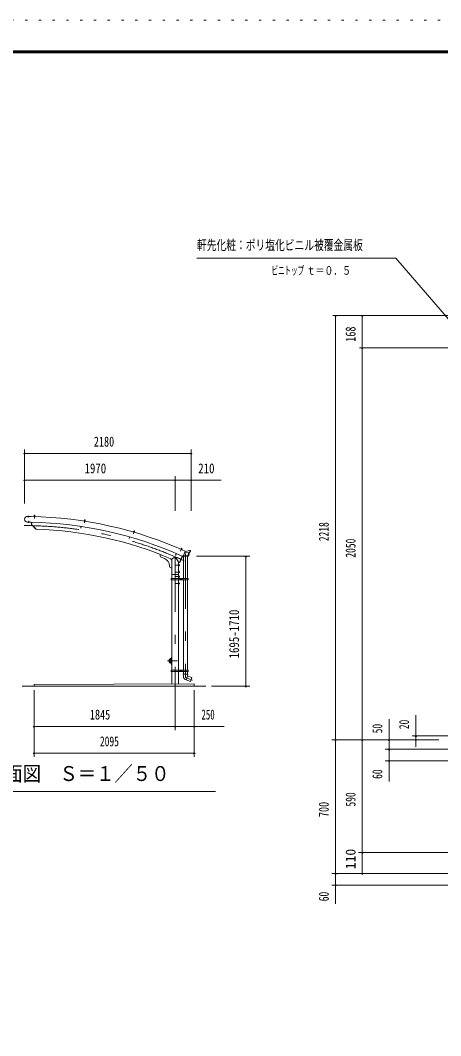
# Model space of a CAD drawing. Units: millimetres, scale not verified. Extents: x -25848 to 25858, y -10500 to 10500.
# Drawn here: x 10135 to 15634, y -2775 to 10500 of the extents above; entities that cross this region are included whole.
import ezdxf
from ezdxf.enums import TextEntityAlignment as Align

# ---------------------------------------------------------------- set-up
doc = ezdxf.new("R2010")
doc.units = ezdxf.units.MM
doc.header["$LTSCALE"] = 60
doc.linetypes.add('USER3', pattern=[24, 12, -5, 2, -5])
doc.linetypes.add('USER4', pattern=[3, 0.5, -2.5])
for name, color, linetype, lineweight in [('0-2_1-05BOLD', 7, 'Continuous', 18), ('0-3_1-25CENTER', 3, 'USER3', 18), ('0-4_1-45THIN', 4, 'Continuous', 18), ('0-5_1-55DIM', 3, 'Continuous', 18), ('0-A_2-52DIM', 3, 'Continuous', 18), ('0-C_F-F', 5, 'Continuous', 18), ('0-D_F-E_J_ADD', 5, 'USER4', 18)]:
    doc.layers.add(name, color=color, linetype=linetype, lineweight=lineweight)
doc.styles.add('ＭＳ ゴシック', font='')
doc.styles.get('ＭＳ ゴシック').set_extended_font_data('MS Gothic')

msp = doc.modelspace()

# ---------------------------------------------------------------- linework, layer by layer
at = {"layer": '0-2_1-05BOLD'}
for p, q in [((10229.5, 4014.24), (10276.19, 4013.3)), ((10276.2, 4013.8), (10229.51, 4014.74)), ((10276.2, 4013.8), (10276.18, 4012.7)), ((10315, 4014.95), (10327.5, 4014.62)), ((10315.44, 4013.44), (10315.39, 4011.84)), ((10316.48, 4019.91), (10326.28, 4019.65)), ((10318.48, 4019.36), (10318.36, 4014.86)), ((10318.38, 4019.86), (10318.6, 4028.01)), ((10324.6, 4027.85), (10318.6, 4028.01)), ((10324.25, 4019.2), (10324.13, 4014.71)), ((10324.38, 4019.7), (10324.6, 4027.85)), ((10326.28, 4019.65), (10327.14, 4019.12)), ((10326.98, 4013.13), (10326.94, 4011.53)), ((10327.14, 4019.12), (10327.02, 4014.63)), ((10327.5, 4014.62), (10327.45, 4013.12)), ((10227.97, 3938.15), (10274.66, 3937.22)), ((10227.98, 3938.65), (10274.67, 3937.72)), ((10274.67, 3937.71), (10274.66, 3937.22)), ((10281.47, 3937.58), (10280.85, 3906.26)), ((10337.19, 3847.62), (10280.85, 3906.26)), ((10284.67, 3937.52), (10284.07, 3907.53)), ((10342.32, 3846.89), (10284.07, 3907.53)), ((10339.5, 3849.84), (10337.19, 3847.62)), ((10928.74, 3883.22), (10925.48, 3861.46)), ((10925.48, 3861.46), (10928.65, 3860.99)), ((10931.91, 3882.74), (10928.65, 3860.99)), ((10971.93, 3955.64), (10971.7, 3954.16)), ((10971.7, 3954.16), (10984.05, 3952.22)), ((10972.17, 3954.08), (10971.92, 3952.5)), ((10971.92, 3952.5), (10983.33, 3950.71)), ((10971.93, 3955.64), (10984.28, 3953.7)), ((10973.1, 3960), (10972.41, 3955.56)), ((10974.04, 3960.37), (10973.1, 3960)), ((10975.95, 3959.56), (10975.26, 3955.12)), ((10975.92, 3960.07), (10977.18, 3968.12)), ((10983.11, 3967.19), (10977.18, 3968.12)), ((10981.66, 3958.66), (10980.96, 3954.22)), ((10981.85, 3959.14), (10983.11, 3967.19)), ((10983.58, 3952.29), (10983.33, 3950.71)), ((10984.28, 3953.7), (10984.05, 3952.22)), ((11563.67, 3746.13), (11557.64, 3724.98)), ((11557.64, 3724.98), (11560.71, 3724.1)), ((11566.74, 3745.26), (11560.71, 3724.1)), ((11615.8, 3812.4), (11615.38, 3810.96)), ((11615.38, 3810.96), (11627.38, 3807.45)), ((11615.84, 3810.83), (11615.39, 3809.29)), ((11615.39, 3809.29), (11626.47, 3806.05)), ((11618.5, 3816.82), (11627.91, 3814.07)), ((11620.29, 3815.77), (11619.03, 3811.46)), ((11620.33, 3816.29), (11622.61, 3824.11)), ((11623.85, 3824.79), (11622.61, 3824.11)), ((11628.37, 3822.43), (11622.61, 3824.11)), ((11627.69, 3823.67), (11623.85, 3824.79)), ((11625.83, 3814.15), (11624.57, 3809.84)), ((11626.08, 3814.61), (11628.37, 3822.43)), ((11626.92, 3807.59), (11626.47, 3806.05)), ((11628.6, 3813.34), (11627.34, 3809.03)), ((11628.37, 3822.43), (11627.69, 3823.67)), ((11627.91, 3814.07), (11628.6, 3813.34)), ((12235.76, 3586.06), (12235.12, 3584.59)), ((12235.12, 3584.59), (12245.69, 3579.95)), ((12235.93, 3587.62), (12235.33, 3586.25)), ((12235.33, 3586.25), (12246.77, 3581.23)), ((12235.93, 3587.62), (12247.37, 3582.6)), ((12238.17, 3591.55), (12236.36, 3587.43)), ((12239.17, 3591.66), (12238.17, 3591.55)), ((12240.81, 3590.39), (12239.01, 3586.27)), ((12240.91, 3590.89), (12244.19, 3598.36)), ((12245.5, 3598.87), (12244.19, 3598.36)), ((12249.68, 3595.95), (12244.19, 3598.36)), ((12246.1, 3588.07), (12244.29, 3583.95)), ((12249.17, 3597.26), (12245.5, 3598.87)), ((12246.41, 3588.48), (12249.68, 3595.95)), ((12249.68, 3595.95), (12249.17, 3597.26)), ((11965.89, 3517.89), (12115.89, 3457.25)), ((11965.89, 3517.89), (11965.89, 3499.02)), ((11978.4, 3480.48), (12023.37, 3462.29)), ((12160.44, 3486.67), (12115.89, 3457.25)), ((12115.89, 3457.25), (12115.89, 3202.67)), ((12204.99, 3418.49), (12160.44, 3486.67)), ((12175.71, 3528.6), (12167.01, 3508.39)), ((12167.01, 3508.39), (12169.95, 3507.13)), ((12178.65, 3527.34), (12169.95, 3507.13)), ((12258.02, 3490.79), (12224.02, 3411.8)), ((12246.34, 3581.42), (12245.69, 3579.95)), ((12247.37, 3582.6), (12246.77, 3581.23)), ((12251.46, 3495.79), (12256.97, 3493.42)), ((12258.52, 3495.59), (12262.65, 3492.37)), ((12261.12, 3496.48), (12263.44, 3494.67)), ((12327.44, 3494.67), (12263.44, 3494.67)), ((12330.25, 3500.67), (12266.59, 3500.67)), ((12267.94, 3492.37), (12267.94, 3202.67)), ((12293.38, 3558.68), (12268.64, 3503.99)), ((12283.56, 3536.97), (12341.66, 3540.95)), ((12322.94, 3492.37), (12322.94, 3202.67)), ((12336.44, 3501.67), (12327.44, 3494.67)), ((12335.55, 3540.53), (12330.25, 3500.67)), ((12341.66, 3540.95), (12336.44, 3501.67)), ((12351.69, 3543.64), (12341.66, 3540.95)), ((12353.77, 3541.82), (12343.74, 3539.13)), ((12353.82, 3559.67), (12351.69, 3543.64)), ((12355.84, 3557.37), (12353.77, 3541.82)), ((12360.44, 3559.67), (12353.82, 3559.67)), ((12362.74, 3557.37), (12355.84, 3557.37)), ((12360.44, 3559.67), (12360.44, 3569.67)), ((12362.74, 3557.37), (12362.74, 3569.67)), ((12085.89, 3369.58), (12085.89, 3362.86)), ((12098.39, 3344.32), (12115.89, 3337.25)), ((12204.99, 3418.49), (12204.99, 3202.67)), ((12206.99, 3387.17), (12204.99, 3387.17)), ((12206.99, 3366.17), (12204.99, 3366.17)), ((12206.99, 3387.17), (12206.99, 3366.17)), ((12213.09, 3386.49), (12206.99, 3386.49)), ((12213.09, 3381.58), (12206.99, 3381.58)), ((12213.09, 3371.76), (12206.99, 3371.76)), ((12213.09, 3366.86), (12206.99, 3366.86)), ((12213.99, 3384.92), (12213.09, 3386.49)), ((12108.19, 3202.67), (12330.64, 3202.67)), ((12108.19, 3194.67), (12114.29, 3194.67)), ((12114.29, 3202.67), (12114.29, 3186.67)), ((12115.89, 3256.67), (12204.99, 3256.67)), ((12115.89, 3186.67), (12115.89, 2002.67)), ((12206.99, 3297.17), (12204.99, 3297.17)), ((12206.99, 3216.17), (12204.99, 3216.17)), ((12204.99, 2002.67), (12204.99, 3186.67)), ((12206.59, 3202.67), (12206.59, 3186.67)), ((12213.09, 3291.58), (12206.99, 3291.58)), ((12213.09, 3281.76), (12206.99, 3281.76)), ((12213.09, 3276.86), (12206.99, 3276.86)), ((12213.09, 3236.49), (12206.99, 3236.49)), ((12213.09, 3231.58), (12206.99, 3231.58)), ((12213.09, 3221.76), (12206.99, 3221.76)), ((12213.09, 3216.85), (12206.99, 3216.85)), ((12213.99, 3278.42), (12213.09, 3276.86)), ((12213.99, 3234.92), (12213.09, 3236.49)), ((12213.99, 3218.42), (12213.09, 3216.85)), ((12213.99, 3294.92), (12213.99, 3278.42)), ((12213.99, 3218.42), (12213.99, 3234.92)), ((12231.47, 3197.56), (12236.47, 3200.44)), ((12236.47, 3200.44), (12241.47, 3197.56)), ((12236.47, 3188.9), (12241.47, 3191.78)), ((12241.47, 3197.56), (12241.47, 3191.78)), ((12266.34, 3202.67), (12266.34, 3186.67)), ((12267.94, 3186.67), (12267.94, 2002.67)), ((12322.94, 3186.67), (12322.94, 2002.67)), ((12324.54, 3202.67), (12324.54, 3186.67)), ((12324.54, 3194.67), (12330.64, 3194.67)), ((12330.64, 3202.67), (12330.64, 3186.67)), ((12206.99, 3126.17), (12204.99, 3126.17)), ((12213.09, 3146.49), (12206.99, 3146.49)), ((12213.09, 3141.58), (12206.99, 3141.58)), ((12213.09, 3131.76), (12206.99, 3131.76)), ((12213.99, 3144.92), (12213.09, 3146.49)), ((12213.99, 3128.42), (12213.99, 3144.92)), ((12112.44, 2157.67), (12115.89, 2157.67)), ((12108.19, 2002.67), (12108.19, 1986.67)), ((12108.19, 1994.67), (12114.29, 1994.67)), ((12112.44, 2091.67), (12115.89, 2091.67)), ((12114.29, 2002.67), (12114.29, 1986.67)), ((12206.59, 2002.67), (12206.59, 1986.67)), ((12231.47, 1997.56), (12231.47, 1991.78)), ((12231.47, 1991.78), (12236.47, 1988.9)), ((12236.47, 1988.9), (12241.47, 1991.78)), ((12241.47, 1997.56), (12241.47, 1991.78)), ((12266.34, 2002.67), (12266.34, 1986.67)), ((12324.54, 2002.67), (12324.54, 1986.67)), ((12324.54, 1994.67), (12330.64, 1994.67)), ((12108.19, 1986.67), (12330.64, 1986.67)), ((12115.89, 1986.67), (12115.89, 1823.27)), ((12204.99, 1986.67), (12204.99, 1823.69)), ((12266.44, 1949.76), (12324.44, 1949.76)), ((12268.2, 1923.97), (12266.44, 1949.76)), ((12267.94, 1986.67), (12267.94, 1949.76)), ((12322.94, 1927.76), (12304.13, 1876.08)), ((12304.41, 1875.98), (12360.51, 1855.56)), ((12322.94, 1986.67), (12322.94, 1949.76)), ((12324.44, 1949.76), (12322.94, 1927.76)), ((10160.44, 1794.67), (12560.44, 1794.67)), ((12410.44, 1824.67), (10315.44, 1814.67)), ((10315.44, 1794.67), (10315.44, 1814.67)), ((12410.44, 1824.67), (12410.44, 1794.67))]:
    msp.add_line(p, q, dxfattribs=at)
for points in [[(10315, 4014.95), (10314.96, 4013.45), (10327.45, 4013.12)], [(10316.48, 4019.91), (10315.6, 4019.43), (10315.48, 4014.94)], [(10324.6, 4027.85), (10323.63, 4028.87), (10319.63, 4028.98), (10318.6, 4028.01)], [(10974.04, 3960.37), (10983.72, 3958.85), (10984.51, 3958.21), (10983.81, 3953.77)], [(10983.11, 3967.19), (10982.28, 3968.34), (10978.33, 3968.96), (10977.18, 3968.12)], [(11615.8, 3812.4), (11627.8, 3808.89), (11627.38, 3807.45)], [(11618.5, 3816.82), (11617.52, 3816.58), (11616.26, 3812.27)], [(12239.17, 3591.66), (12248.15, 3587.72), (12248.74, 3586.91), (12246.94, 3582.79)], [(12251.46, 3495.79), (12215.88, 3413.12), (12221.39, 3410.75)], [(12343.74, 3539.13), (12338.6, 3500.44), (12328.23, 3492.37), (12262.65, 3492.37)], [(12362.74, 3569.67), (12353.84, 3569.67), (12291.57, 3554.67)], [(12213.99, 3384.92), (12213.99, 3368.42), (12213.09, 3366.86)], [(12108.19, 3202.67), (12108.19, 3186.67), (12330.64, 3186.67)], [(12206.99, 3297.17), (12206.99, 3276.17), (12204.99, 3276.17)], [(12206.99, 3216.17), (12206.99, 3237.17), (12204.99, 3237.17)], [(12213.99, 3294.92), (12213.09, 3296.49), (12206.99, 3296.49)], [(12231.47, 3197.56), (12231.47, 3191.78), (12236.47, 3188.9)], [(12206.99, 3126.17), (12206.99, 3147.17), (12204.99, 3147.17)], [(12213.99, 3128.42), (12213.09, 3126.86), (12206.99, 3126.86)], [(12108.19, 2002.67), (12330.64, 2002.67), (12330.64, 1986.67)], [(12231.47, 1997.56), (12236.47, 2000.44), (12241.47, 1997.56)], [(12322.94, 1927.76), (12379.32, 1907.24), (12360.51, 1855.56)]]:
    msp.add_lwpolyline(points, dxfattribs=at)
for centre, radius in [((12236.47, 3194.67), 6.25), ((12236.47, 3194.67), 4.9), ((12236.47, 1994.67), 6.25), ((12236.47, 1994.67), 4.9)]:
    msp.add_circle(centre, radius, dxfattribs=at)
for centre, radius, start, end in [((10228.74, 3976.44), 38.3, 88.854, 268.854), ((10228.74, 3976.44), 37.8, 88.854, 268.854), ((10183.78, -1106.02), 5119.55, 65.66528, 88.9659), ((10316.99, 4017.58), 2.32, 49.93085, 88.46228), ((10321.15, 4011.28), 8.51, 68.63316, 108.29361), ((10325.65, 4017.35), 2.32, 88.46228, 127.00851), ((10183.78, -1106.02), 5044.55, 65.80466, 88.96758), ((10974.25, 3957.99), 2.32, 42.54817, 81.07961), ((10977.56, 3951.2), 8.51, 61.25049, 100.91093), ((10982.8, 3956.65), 2.32, 81.07961, 119.62584), ((10183.78, -1106.02), 4955.45, 67.05199, 88.16658), ((11618.4, 3814.44), 2.32, 35.1655, 73.69695), ((11620.82, 3807.28), 8.51, 53.86781, 93.52827), ((11626.71, 3812.01), 2.32, 73.69695, 112.24318), ((12238.76, 3589.31), 2.32, 27.78282, 66.31427), ((12240.24, 3581.9), 8.51, 46.48515, 86.1456), ((12246.7, 3585.83), 2.32, 66.31427, 104.8605), ((11985.89, 3499.02), 20, 180, 247.98738), ((11985.89, 3369.58), 100, 0, 67.98738), ((12115.89, 3457.25), 10, 157.98738, 270), ((12254.98, 3510.17), 15, 245.66849, 335.66833), ((12256.18, 3491.58), 2, 336.71333, 66.71333), ((12105.89, 3362.86), 20, 180, 247.98738), ((10183.78, -1106.02), 4955.45, 65.78831, 65.92853), ((12210.21, 3384.03), 3.78, 319.57169, 0), ((12200.21, 3376.67), 13.78, 339.1357, 20.8643), ((12210.21, 3369.31), 3.78, 0, 40.43115), ((12222.18, 3412.59), 2, 246.71333, 336.71333), ((12210.21, 3294.03), 3.78, 319.57169, 0), ((12200.21, 3286.67), 13.78, 339.1357, 20.8643), ((12210.21, 3279.31), 3.78, 0, 40.43115), ((12210.21, 3234.03), 3.78, 319.56883, 0), ((12200.21, 3226.67), 13.78, 339.13568, 20.86429), ((12210.21, 3219.31), 3.78, 0, 40.4283), ((12210.21, 3144.03), 3.78, 319.56883, 0), ((12200.21, 3136.67), 13.78, 339.13568, 20.86429), ((12210.21, 3129.31), 3.78, 0, 40.4283), ((12112.44, 2124.67), 33, 90, 270), ((12112.44, 2124.67), 22.5, 81.18303, 278.81697), ((12111.29, 2124.67), 21.35, 77.56236, 282.43764), ((12111.29, 2124.67), 19.05, 76.03204, 283.96796), ((12323.07, 1927.72), 55, 183.90576, 250.16731)]:
    msp.add_arc(centre, radius, start, end, dxfattribs=at)
at = {"layer": '0-3_1-25CENTER'}
for p, q in [((10238.38, 4023.16), (10237.88, 3998.17)), ((10321.7, 4031.68), (10320.53, 3988.17)), ((10244.5, 3929.22), (10245, 3954.22)), ((10980.73, 3971.36), (10973.98, 3928.37)), ((11626.54, 3826.87), (11614.33, 3785.09)), ((12248.44, 3600.59), (12230.95, 3560.73)), ((12160.44, 3486.67), (12160.44, 1425.98)), ((12295.44, 3527.89), (12295.44, 1908.51)), ((12223.99, 3376.67), (12166.99, 3376.67)), ((12223.99, 3286.67), (12166.99, 3286.67)), ((12223.99, 3226.67), (12166.99, 3226.67)), ((12223.97, 3194.67), (12248.97, 3194.67)), ((12236.47, 3207.17), (12236.47, 3182.17)), ((12223.99, 3136.67), (12166.99, 3136.67)), ((12062.44, 2124.67), (12192.44, 2124.67)), ((12112.44, 2174.67), (12112.44, 2074.67)), ((12223.97, 1994.67), (12248.97, 1994.67)), ((12236.47, 2007.17), (12236.47, 1982.17)), ((12295.44, 1908.51), (12388.71, 1874.56))]:
    msp.add_line(p, q, dxfattribs=at)
msp.add_arc((10183.78, -1106.02), 5000, 65.24121, 90, dxfattribs=at)
at = {"layer": '0-4_1-45THIN'}
for p, q in [((10319.18, 4019.84), (10319.42, 4028.79)), ((10323.58, 4019.72), (10323.82, 4028.67)), ((10976.71, 3959.95), (10978.1, 3968.79)), ((10981.06, 3959.27), (10982.45, 3968.11)), ((11621.09, 3816.07), (11623.6, 3824.65)), ((11625.32, 3814.83), (11627.83, 3823.42)), ((12241.65, 3590.57), (12245.24, 3598.77)), ((12245.67, 3588.81), (12249.27, 3597))]:
    msp.add_line(p, q, dxfattribs=at)
at = {"layer": '0-5_1-55DIM'}
for p, q in [((10200.44, 4838.67), (10180.44, 4838.67)), ((10190.44, 4888.67), (10190.44, 4181.84)), ((10190.44, 4838.67), (12370.44, 4838.67)), ((12380.44, 4838.67), (12360.44, 4838.67)), ((12370.44, 4888.67), (12370.44, 4088.67)), ((12160.44, 4538.67), (12160.44, 4088.67)), ((10200.44, 4488.67), (10180.44, 4488.67)), ((10190.44, 4488.67), (12160.44, 4488.67)), ((12170.44, 4488.67), (12150.44, 4488.67)), ((12160.44, 4488.67), (12370.44, 4488.67)), ((12380.44, 4488.67), (12360.44, 4488.67)), ((12370.44, 4488.67), (12762.94, 4488.67)), ((12439.37, 3494.67), (13135.44, 3494.67)), ((13095.44, 3494.67), (13075.44, 3494.67)), ((13085.44, 1794.67), (13085.44, 3494.67)), ((10315.44, 869.67), (10315.44, 1744.67)), ((12410.44, 869.67), (12410.44, 1744.67)), ((12635.44, 1794.67), (13135.44, 1794.67)), ((13095.44, 1794.67), (13075.44, 1794.67)), ((12160.44, 1219.67), (12160.44, 1519.67)), ((10325.44, 1269.67), (10305.44, 1269.67)), ((10315.44, 1269.67), (12160.44, 1269.67)), ((12170.44, 1269.67), (12150.44, 1269.67)), ((12160.44, 1269.67), (12410.44, 1269.67)), ((12420.44, 1269.67), (12400.44, 1269.67)), ((12410.44, 1269.67), (12802.94, 1269.67)), ((10325.44, 919.67), (10305.44, 919.67)), ((10315.44, 919.67), (12410.44, 919.67)), ((12420.44, 919.67), (12400.44, 919.67)), ((9687.94, 419.67), (12687.94, 419.67))]:
    msp.add_line(p, q, dxfattribs=at)
for centre in [(10190.44, 4838.67), (12370.44, 4838.67), (10190.44, 4488.67), (12160.44, 4488.67), (12370.44, 4488.67), (13085.44, 3494.67), (13085.44, 1794.67), (10315.44, 1269.67), (12160.44, 1269.67), (12410.44, 1269.67), (10315.44, 919.67), (12410.44, 919.67)]:
    msp.add_arc(centre, 10, 180, 0, dxfattribs=at)
at = {"layer": '0-A_2-52DIM'}
for p, q in [((15046.37, 7389.93), (12446.37, 7389.93)), ((15046.37, 7389.93), (15734.5, 6592.25)), ((15792.12, 6639.93), (14221.37, 6639.93)), ((14268.87, 6639.93), (14248.87, 6639.93)), ((14258.87, 6639.93), (14258.87, -1050.07)), ((14618.87, 6639.93), (14598.87, 6639.93)), ((14608.87, 6639.93), (14608.87, -655.07)), ((16039.74, 6219.93), (14571.37, 6219.93)), ((14618.87, 6219.93), (14598.87, 6219.93)), ((14958.87, 1364.93), (14958.87, 549.93)), ((15308.87, 1002.84), (15308.87, 1414.93)), ((15608.87, 1094.93), (14208.87, 1094.93)), ((14268.87, 1094.93), (14248.87, 1094.93)), ((14618.87, 1094.93), (14598.87, 1094.93)), ((14968.87, 1094.93), (14948.87, 1094.93)), ((15983.87, 1144.93), (15258.87, 1144.93)), ((15318.87, 1144.93), (15298.87, 1144.93)), ((15318.87, 1094.93), (15298.87, 1094.93)), ((15983.87, 969.93), (14908.87, 969.93)), ((14968.87, 969.93), (14948.87, 969.93)), ((15983.87, 819.93), (14908.87, 819.93)), ((14968.87, 819.93), (14948.87, 819.93)), ((20484.99, -380.07), (14558.87, -380.07)), ((14618.87, -380.07), (14598.87, -380.07)), ((19221.37, -655.07), (14208.87, -655.07)), ((14268.87, -655.07), (14248.87, -655.07)), ((14618.87, -655.07), (14598.87, -655.07)), ((19221.37, -805.07), (14208.87, -805.07)), ((14268.87, -805.07), (14248.87, -805.07))]:
    msp.add_line(p, q, dxfattribs=at)
for centre in [(14258.87, 6639.93), (14608.87, 6639.93), (14608.87, 6219.93), (14258.87, 1094.93), (14608.87, 1094.93), (14958.87, 1094.93), (15308.87, 1144.93), (15308.87, 1094.93), (14958.87, 969.93), (14958.87, 819.93), (14608.87, -380.07), (14258.87, -655.07), (14608.87, -655.07), (14258.87, -805.07)]:
    msp.add_arc(centre, 10, 180, 0, dxfattribs=at)
at = {"layer": '0-C_F-F'}
for p, q in [((-3342.22, 10100), (25357.78, 10100)), ((-3339.72, 10097.5), (25355.28, 10097.5)), ((-3337.22, 10095), (25352.78, 10095)), ((-3334.72, 10092.5), (25350.28, 10092.5)), ((-3332.22, 10090), (25347.78, 10090)), ((-3329.72, 10087.5), (25345.28, 10087.5)), ((-3327.22, 10085), (25342.78, 10085)), ((-3324.72, 10082.5), (25340.28, 10082.5)), ((-3322.22, 10080), (25337.78, 10080)), ((-3319.72, 10077.5), (25335.28, 10077.5)), ((-3317.22, 10075), (25332.78, 10075))]:
    msp.add_line(p, q, dxfattribs=at)
at = {"layer": '0-D_F-E_J_ADD'}
msp.add_lwpolyline([(-3842.22, -10500), (-3842.22, 10500), (25857.78, 10500)], dxfattribs=at)

# ---------------------------------------------------------------- texts
at = {"layer": '0-5_1-55DIM', "color": 7, "style": 'ＭＳ ゴシック'}
for s, height, width, p in [('2180', 130.2, 0.75, (11097.41, 4888.67)), ('1970', 130.2, 0.8, (10975.25, 4538.67)), ('210', 130.2, 0.8, (12462.79, 4538.67)), ('1845', 130.2, 0.75, (11045.71, 1319.67)), ('250', 130.2, 0.65, (12504.86, 1319.67)), ('2095', 130.2, 0.7, (11176.93, 969.67)), ('側面図\u3000Ｓ＝１／５０', 195.4, 0.9, (9687.94, 496.31))]:
    msp.add_text(s, height=height, dxfattribs=dict(at, width=width)).set_placement(p, align=Align.BOTTOM_LEFT)
at = {"layer": '0-5_1-55DIM', "color": 7, "style": 'ＭＳ ゴシック', "width": 0.8}
msp.add_text('1695-1710', height=130.2, rotation=90, dxfattribs=at).set_placement((13035.44, 2157.9), align=Align.BOTTOM_LEFT)
at = {"layer": '0-A_2-52DIM', "color": 7, "style": 'ＭＳ ゴシック'}
for s, height, width, p in [('軒先化粧：ポリ塩化ビニル被覆金属板', 130.2, 0.7, (12446.37, 7457.7)), ('ビニトップ ', 110.7, 0.55, (13421.37, 7139.93)), ('ｔ＝０．５', 110.7, 0.75, (13880.65, 7139.93))]:
    msp.add_text(s, height=height, dxfattribs=dict(at, width=width)).set_placement(p, align=Align.BOTTOM_LEFT)
for s, width, p in [('168', 0.75, (14558.87, 6297.07)), ('2218', 0.7, (14208.87, 3690.01)), ('2050', 0.7, (14558.87, 3475.27)), ('20', 0.7, (15258.87, 1232.61)), ('50', 0.7, (14908.87, 1178.21)), ('60', 0.7, (14908.87, 582.81)), ('590', 0.7, (14558.87, 221.05)), ('700', 0.75, (14208.87, 82.93)), ('60', 0.7, (14208.87, -1017.19))]:
    msp.add_text(s, height=130.2, rotation=90, dxfattribs=dict(at, width=width)).set_placement(p, align=Align.BOTTOM_LEFT)
msp.add_text('110', height=130.2, rotation=90, dxfattribs=at).set_placement((14558.87, -597.38), align=Align.BOTTOM_LEFT)

doc.saveas('drawing.dxf')
